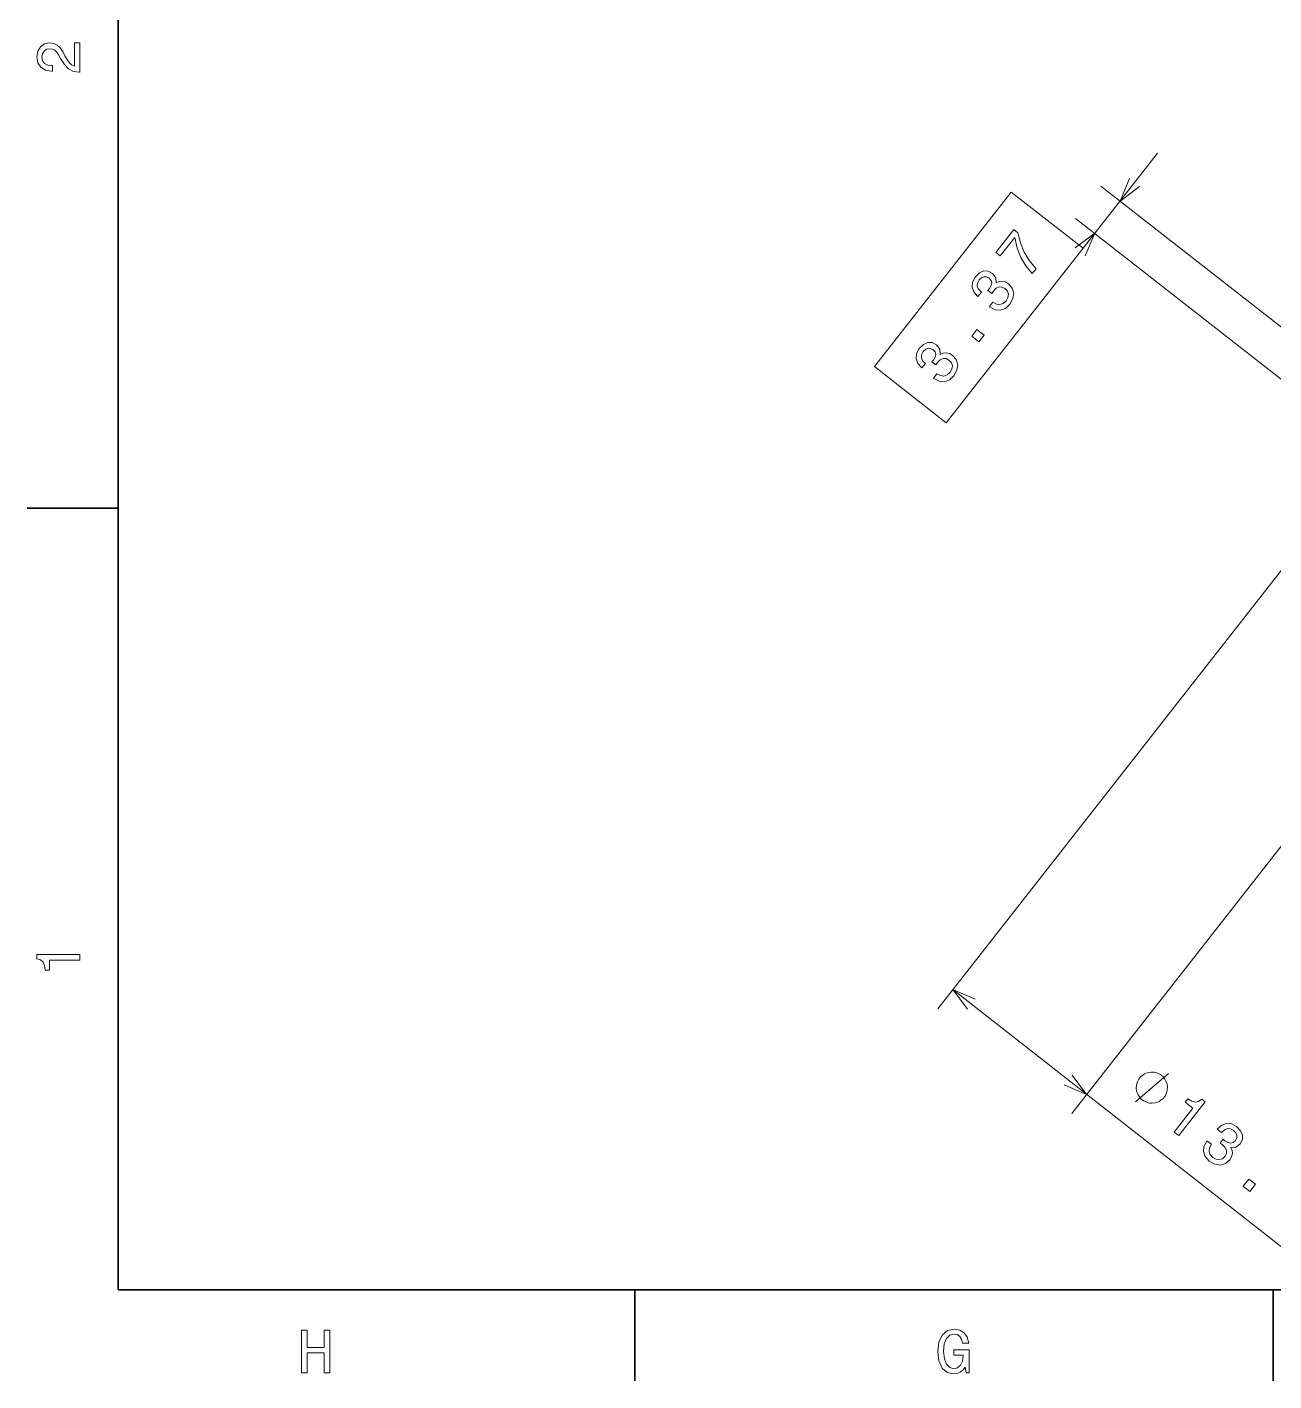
# Model space of a CAD drawing. Extents: x 0 to 420, y 0 to 297.
# Drawn here: x 2.5 to 105.1, y 2.5 to 113.9 of the extents above; entities that cross this region are included whole.
import ezdxf

# ---------------------------------------------------------------- set-up
doc = ezdxf.new("R2010")
doc.units = 0

msp = doc.modelspace()

# ---------------------------------------------------------------- linework, layer by layer
at = {"color": 7, "lineweight": 35}
for p, q in [((10, 287), (10, 10)), ((10, 10), (410, 10))]:
    msp.add_line(p, q, dxfattribs=at)
at = {"color": 7, "lineweight": 13, "ltscale": 0.248329}
msp.add_line((89.372627, 95.682259), (95.496384, 103.503204), dxfattribs=at)
at = {"color": 7, "lineweight": 13}
for p, q in [((138.56485, 63.430443), (90.839188, 100.799408)), ((107.452568, 83.504723), (88.758507, 98.142082)), ((113.297867, 78.927879), (77.426117, 33.11438)), ((124.308464, 70.306633), (88.436714, 24.493137)), ((108.678291, 11.184219), (78.659111, 34.689095))]:
    msp.add_line(p, q, dxfattribs=at)
at = {"color": 7, "lineweight": 35, "ltscale": 0.1875}
for p, q in [((10, 74.300003), (2.5, 74.300003)), ((52.5, 10), (52.5, 2.5)), ((105, 10), (105, 2.5))]:
    msp.add_line(p, q, dxfattribs=at)
at = {"color": 7, "lineweight": 13}
for points in [[(6.833213, 110.169449), (6.833213, 112.575073), (6.399496, 112.575073), (6.399496, 110.673775), (6.162464, 110.779686), (5.965778, 110.961243), (5.607709, 111.521034), (5.456412, 111.818588), (5.239553, 112.151443), (4.987392, 112.388474), (4.689842, 112.524643), (4.351945, 112.575073), (3.928314, 112.489334), (3.595461, 112.252304), (3.383646, 111.889191), (3.307997, 111.420174), (3.393732, 110.93602), (3.630764, 110.567871), (4.009006, 110.330833), (4.508286, 110.250145), (4.578891, 110.250145), (4.578891, 110.709076), (4.538545, 110.709076), (4.195605, 110.754463), (3.943444, 110.890633), (3.782061, 111.107491), (3.726585, 111.394958), (3.777017, 111.687462), (3.903098, 111.90432), (4.099784, 112.045532), (4.346902, 112.095963), (4.578891, 112.060661), (4.775577, 111.964844), (4.947046, 111.803459), (5.098343, 111.581558), (5.259727, 111.284004), (5.572406, 110.789772), (5.90526, 110.441788), (6.308718, 110.235016), (6.818084, 110.169449)], [(72.220016, 85.941368), (78.125198, 81.317642), (89.372627, 95.682259), (83.467445, 100.305984)], [(85.196899, 93.593376), (85.510918, 93.994431), (84.958336, 94.638474), (84.527161, 95.347588), (84.214279, 96.117805), (84.014862, 96.959305), (83.685287, 97.217361), (82.205338, 95.327248), (82.566681, 95.044319), (83.748154, 96.55323), (83.942215, 95.696709), (84.244041, 94.928741), (84.659332, 94.232063)], [(81.676682, 90.880882), (81.704475, 90.859116), (82.135422, 90.624176), (82.567451, 90.586945), (82.980179, 90.737762), (83.352379, 91.074051), (83.608231, 91.539871), (83.676025, 91.986397), (83.55352, 92.40258), (83.252113, 92.753876), (82.992958, 92.905548), (82.733963, 92.96743), (82.475113, 92.939514), (82.218658, 92.832863), (82.206329, 93.258858), (81.936348, 93.617569), (81.579987, 93.800522), (81.212013, 93.813217), (80.847458, 93.650299), (80.49736, 93.309517), (80.281075, 92.902397), (80.241257, 92.491608), (80.379303, 92.095284), (80.70195, 91.746567), (80.729752, 91.724808), (81.006462, 92.078209), (80.777199, 92.30896), (80.675385, 92.555222), (80.694778, 92.809052), (80.838516, 93.074425), (81.031952, 93.256035), (81.23349, 93.341629), (81.44001, 93.327248), (81.65065, 93.219963), (81.817238, 93.031883), (81.87365, 92.833984), (81.822487, 92.605026), (81.66909, 92.360031), (81.543861, 92.208282), (81.857559, 91.962654), (82.001961, 92.163445), (82.233574, 92.385628), (82.475006, 92.497635), (82.716927, 92.487564), (82.950523, 92.368706), (83.146637, 92.144699), (83.227211, 91.895851), (83.191406, 91.629242), (83.037483, 91.359039), (82.801903, 91.139969), (82.539757, 91.050591), (82.258995, 91.084671), (81.962723, 91.246193)], [(80.808044, 87.988167), (81.237106, 88.53614), (80.645454, 88.999397), (80.216393, 88.451424)], [(77.07019, 84.997711), (77.097984, 84.975945), (77.528931, 84.741005), (77.96096, 84.703773), (78.373688, 84.854591), (78.745888, 85.19088), (79.00174, 85.6567), (79.069534, 86.103226), (78.947029, 86.519409), (78.645622, 86.870705), (78.386467, 87.022377), (78.127472, 87.084259), (77.868622, 87.056343), (77.612167, 86.949692), (77.599838, 87.375687), (77.329857, 87.734406), (76.973495, 87.917351), (76.605522, 87.930046), (76.240967, 87.767128), (75.890869, 87.426346), (75.674583, 87.019226), (75.634766, 86.608437), (75.772812, 86.212112), (76.095459, 85.863396), (76.12326, 85.841637), (76.399971, 86.195038), (76.170708, 86.425789), (76.068893, 86.67205), (76.088287, 86.92588), (76.232025, 87.191254), (76.425461, 87.372864), (76.626999, 87.458458), (76.833519, 87.444077), (77.044159, 87.336792), (77.210747, 87.148712), (77.267159, 86.950813), (77.215996, 86.721855), (77.062599, 86.47686), (76.93737, 86.325111), (77.251068, 86.079483), (77.39547, 86.280273), (77.627083, 86.502457), (77.868515, 86.614464), (78.110435, 86.604393), (78.344032, 86.485535), (78.540146, 86.261528), (78.62072, 86.01268), (78.584915, 85.746071), (78.430992, 85.475868), (78.195412, 85.256798), (77.933266, 85.167419), (77.652504, 85.2015), (77.356232, 85.363022)], [(6.833213, 37.109222), (6.833213, 37.568153), (3.307997, 37.568153), (3.307997, 37.225216), (3.615634, 37.134438), (3.822406, 36.952881), (3.943444, 36.675503), (3.98379, 36.292217), (4.341859, 36.292217), (4.341859, 37.109222)], [(96.046028, 25.837994), (96.11795, 25.929852), (96.215866, 26.149532), (96.277824, 26.32328), (96.303825, 26.451103), (96.319855, 26.660812), (96.289948, 26.90649), (96.224091, 27.106236), (96.16819, 27.224087), (96.066368, 27.377903), (95.91861, 27.56768), (95.826752, 27.639606), (95.734894, 27.711533), (95.515213, 27.809452), (95.341469, 27.87141), (95.213646, 27.897404), (95.003937, 27.913433), (94.758263, 27.883533), (94.558517, 27.817669), (94.440659, 27.761772), (94.286842, 27.65995), (94.097069, 27.512196), (94.025139, 27.420334), (93.953217, 27.328476), (93.855293, 27.108799), (93.793335, 26.935047), (93.767342, 26.807228), (93.751312, 26.597515), (93.781212, 26.351841), (93.847076, 26.152096), (93.902977, 26.034241), (94.004799, 25.880424), (94.152557, 25.690647), (94.244415, 25.618721), (94.336273, 25.546799), (94.555946, 25.448879), (94.729698, 25.386921), (94.857521, 25.360924), (95.06723, 25.344898), (95.312904, 25.374798), (95.51265, 25.440659), (95.630508, 25.496555), (95.784325, 25.598381), (95.974098, 25.746136)], [(96.878258, 22.963734), (97.239601, 22.680805), (99.412888, 25.456409), (99.142868, 25.667831), (98.881737, 25.481575), (98.611313, 25.430698), (98.318298, 25.506401), (97.991638, 25.71093), (97.770897, 25.429001), (98.414169, 24.925323)], [(99.568459, 22.253666), (99.546692, 22.225872), (99.311752, 21.794926), (99.274521, 21.362896), (99.425346, 20.950165), (99.761627, 20.577965), (100.227448, 20.322117), (100.673973, 20.254322), (101.090157, 20.376823), (101.441452, 20.678234), (101.593124, 20.937386), (101.655006, 21.196384), (101.62709, 21.455235), (101.520439, 21.711685), (101.946434, 21.724014), (102.305153, 21.993996), (102.488098, 22.350357), (102.500793, 22.71833), (102.337875, 23.08289), (101.997093, 23.432987), (101.589973, 23.649273), (101.179184, 23.689087), (100.78286, 23.551041), (100.434151, 23.228394), (100.412384, 23.200596), (100.765785, 22.923885), (100.996536, 23.153145), (101.242798, 23.254963), (101.496628, 23.235565), (101.762001, 23.091831), (101.943611, 22.898392), (102.029213, 22.696857), (102.014832, 22.490337), (101.907547, 22.279697), (101.71946, 22.11311), (101.521561, 22.056694), (101.292603, 22.107861), (101.047607, 22.261257), (100.895859, 22.386482), (100.650238, 22.072788), (100.851021, 21.928383), (101.073204, 21.69677), (101.185211, 21.455341), (101.17514, 21.213421), (101.056282, 20.97982), (100.832275, 20.78371), (100.583427, 20.703133), (100.316826, 20.738937), (100.046623, 20.89286), (99.827553, 21.128441), (99.738167, 21.390587), (99.772247, 21.671352), (99.933777, 21.967625)], [(102.558914, 18.515812), (103.106888, 18.08675), (103.570145, 18.678402), (103.022171, 19.107464)], [(79.672913, 3.635807), (79.758644, 3.166787), (80.010803, 3.166787), (80.010803, 5.057997), (78.734871, 5.057997), (78.734871, 4.629323), (79.521614, 4.629323), (79.521614, 4.599063), (79.46109, 4.135087), (79.299713, 3.792147), (79.052589, 3.575288), (78.744957, 3.504683), (78.402016, 3.595461), (78.134727, 3.867795), (77.963257, 4.316643), (77.902733, 4.931916), (77.958214, 5.542147), (78.129684, 5.990994), (78.402016, 6.263329), (78.770172, 6.35915), (79.022331, 6.308718), (79.229103, 6.167507), (79.380402, 5.930475), (79.466141, 5.612752), (79.965416, 5.612752), (79.83429, 6.096902), (79.587173, 6.460014), (79.239189, 6.681916), (78.80043, 6.762608), (78.225502, 6.636527), (77.791786, 6.268372), (77.514404, 5.6884), (77.418587, 4.916787), (77.514404, 4.14013), (77.791786, 3.560158), (78.200287, 3.192003), (78.714699, 3.070965), (79.002159, 3.111311), (79.259361, 3.212176), (79.48127, 3.388689)], [(25.079971, 3.166787), (25.548992, 3.166787), (25.548992, 4.810879), (26.95101, 4.810879), (26.95101, 3.166787), (27.414986, 3.166787), (27.414986, 6.666787), (26.95101, 6.666787), (26.95101, 5.239553), (25.548992, 5.239553), (25.548992, 6.666787), (25.079971, 6.666787)]]:
    msp.add_lwpolyline(points, close=True, dxfattribs=at)
for points in [[(93.197319, 101.406593), (92.413902, 99.566414), (94.012451, 100.768349)], [(89.549812, 95.068909), (90.333221, 96.909088), (88.73468, 95.707153)], [(80.49929, 33.905682), (78.659111, 34.689095), (79.861046, 33.090549)], [(87.829529, 26.851265), (89.669708, 26.067852), (88.467773, 27.666397)], [(93.681137, 25.467064), (96.39003, 27.791267)]]:
    msp.add_lwpolyline(points, dxfattribs=at)

doc.saveas('drawing.dxf')
